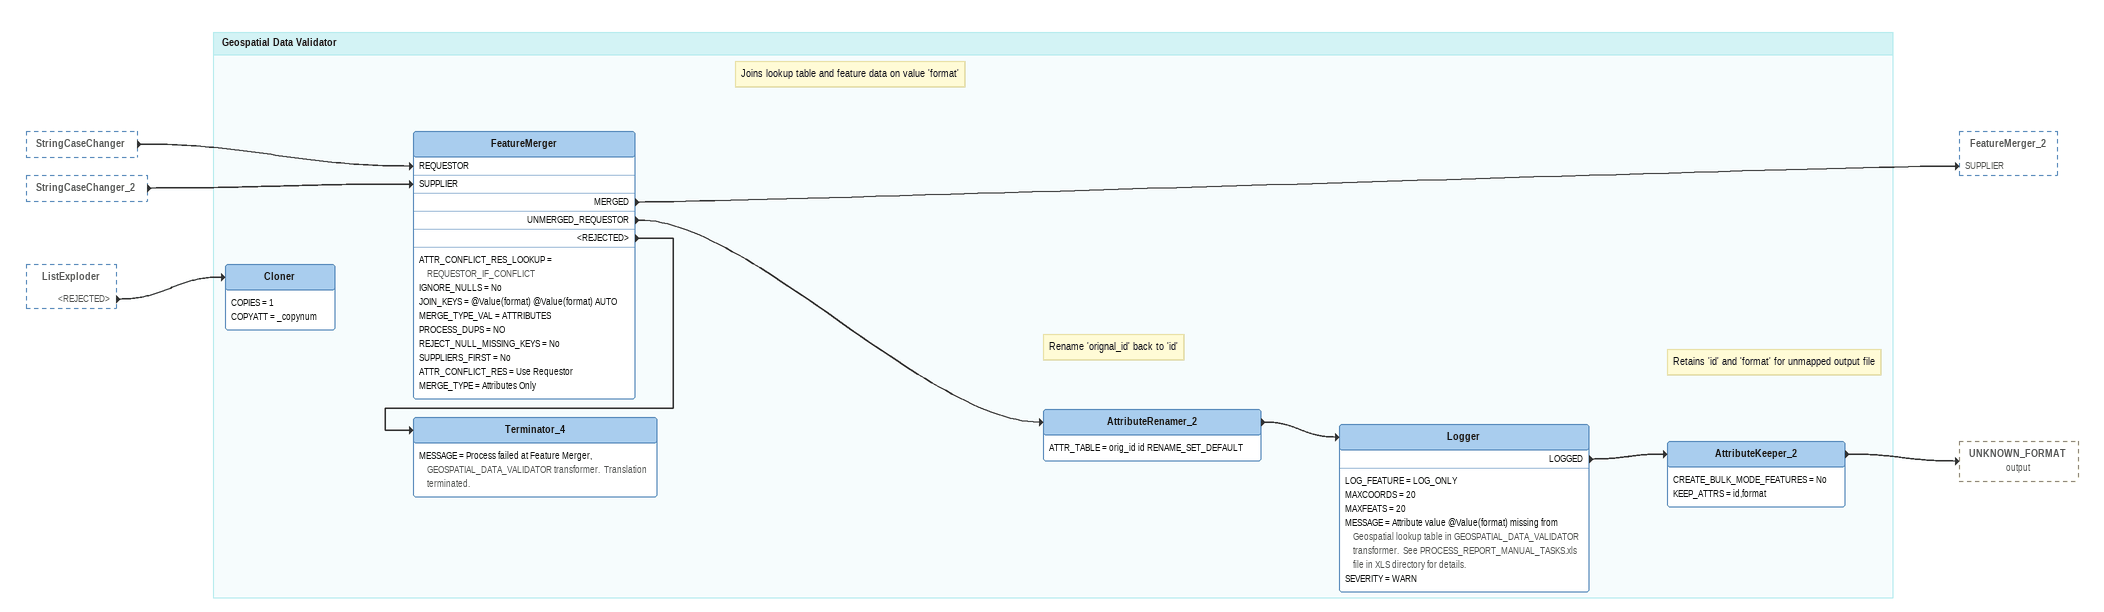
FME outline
StringCaseChanger [outside]
    -> FeatureMerger [REQUESTOR]
StringCaseChanger_2 [outside]
    -> FeatureMerger [SUPPLIER]
ListExploder [outside]
    <REJECTED> -> Cloner

Bookmark: Geospatial Data Validator
Note: Joins lookup table and feature data on value 'format'
FeatureMerger
    ATTR_CONFLICT_RES_LOOKUP = REQUESTOR_IF_CONFLICT
    IGNORE_NULLS = No
    JOIN_KEYS = @Value(format) @Value(format) AUTO
    MERGE_TYPE_VAL = ATTRIBUTES
    PROCESS_DUPS = NO
    REJECT_NULL_MISSING_KEYS = No
    SUPPLIERS_FIRST = No
    ATTR_CONFLICT_RES = Use Requestor
    MERGE_TYPE = Attributes Only
    MERGED -> FeatureMerger_2 [SUPPLIER]
    UNMERGED_REQUESTOR -> AttributeRenamer_2
    <REJECTED> -> Terminator_4
Terminator_4
    MESSAGE = Process failed at Feature Merger, GEOSPATIAL_DATA_VALIDATOR transformer.  Translation terminated.
Note: Rename 'orignal_id' back to 'id'
AttributeRenamer_2
    ATTR_TABLE = orig_id id RENAME_SET_DEFAULT
    -> Logger
Logger
    LOG_FEATURE = LOG_ONLY
    MAXCOORDS = 20
    MAXFEATS = 20
    MESSAGE = Attribute value @Value(format) missing from Geospatial lookup table in GEOSPATIAL_DATA_VALIDATOR transformer.  See PROCESS_REPORT_MANUAL_TASKS.xls file in XLS directory for details.
    SEVERITY = WARN
    LOGGED -> AttributeKeeper_2
Note: Retains 'id' and 'format' for unmapped output file
AttributeKeeper_2
    CREATE_BULK_MODE_FEATURES = No
    KEEP_ATTRS = id,format
    -> UNKNOWN_FORMAT (output)
Cloner
    COPIES = 1
    COPYATT = _copynum
